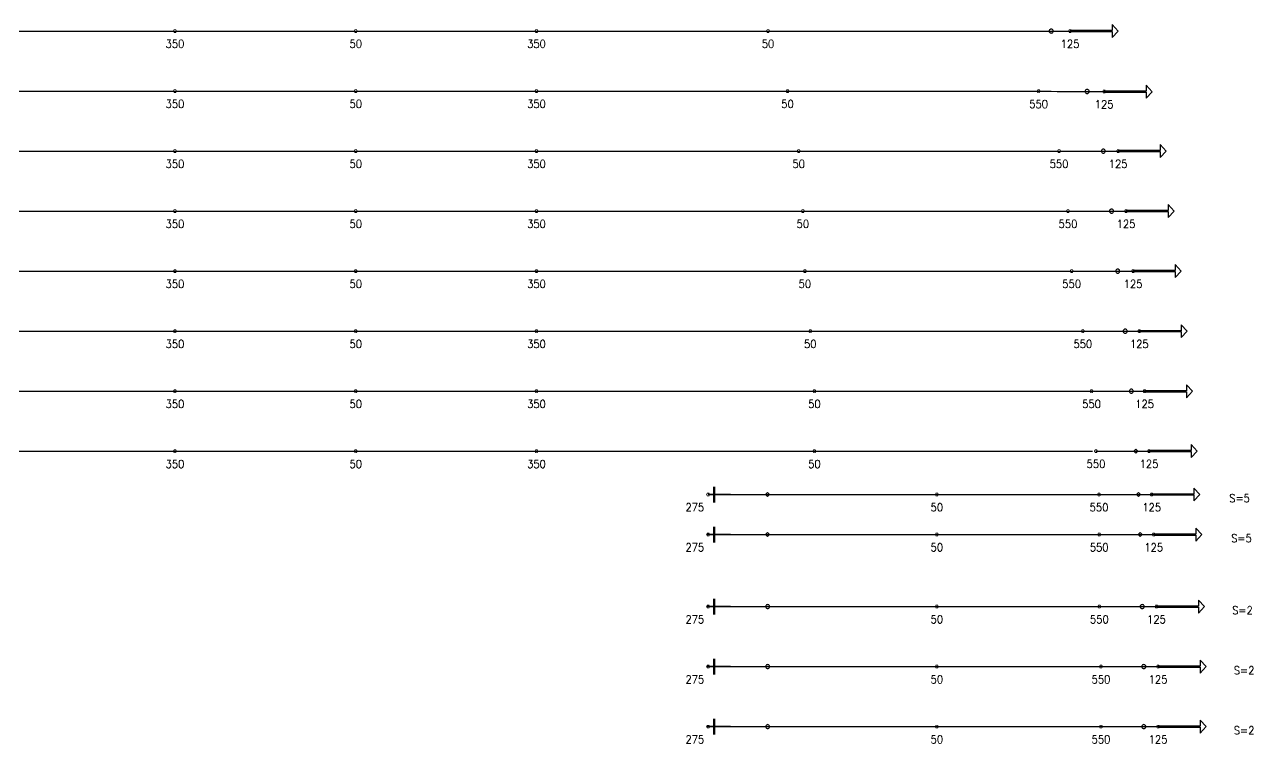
# Model space of a CAD drawing. Header units: millimetres. Extents: x -24156 to 1128921, y -12387 to 212709.
# Drawn here: x 560018 to 590727, y 57698 to 75662 of the extents above; entities that cross this region are included whole.
import ezdxf

# ---------------------------------------------------------------- set-up
doc = ezdxf.new("R2010")
doc.units = ezdxf.units.MM
doc.header["$MEASUREMENT"] = 0
doc.layers.add('Current_plane_Tendon', color=7, linetype='Continuous', true_color=0xab0000)
doc.styles.get("Standard").update_dxf_attribs({"font": 'arial.ttf'})

# ---------------------------------------------------------------- blocks, each defined once
blk = doc.blocks.new('fdsfsdfdsf')
at = {"layer": 'Current_plane_Tendon', "color": 14, "linetype": 'Continuous', "true_color": 0xab0000}
for points, elevation in [([(469152, 334292), (470202, 334292), (470202, 334142), (470352, 334304), (470202, 334466), (470202, 334316), (469152, 334316)], 64), ([(468730, 334304), (468728, 334319), (468721, 334333), (468710, 334344), (468696, 334351), (468680, 334354), (468665, 334351), (468651, 334344), (468640, 334333), (468633, 334319), (468630, 334304), (468633, 334288), (468640, 334274), (468651, 334263), (468665, 334256), (468680, 334254), (468696, 334256), (468710, 334263), (468721, 334274), (468728, 334288), (468730, 334304)], 189), ([(470004, 332780), (471054, 332775), (471053, 332625), (471204, 332787), (471055, 332949), (471054, 332799), (470004, 332804)], 61), ([(469627, 332794), (469625, 332809), (469618, 332823), (469607, 332834), (469593, 332841), (469577, 332844), (469562, 332841), (469548, 332834), (469537, 332823), (469530, 332809), (469527, 332794), (469530, 332778), (469537, 332765), (469548, 332753), (469562, 332746), (469577, 332744), (469593, 332746), (469607, 332753), (469618, 332765), (469625, 332778), (469627, 332794)], 186), ([(470034, 331304), (470031, 331319), (470024, 331333), (470013, 331344), (469999, 331351), (469984, 331354), (469968, 331351), (469954, 331344), (469943, 331333), (469936, 331319), (469934, 331304), (469936, 331288), (469943, 331274), (469954, 331263), (469968, 331256), (469984, 331254), (469999, 331256), (470013, 331263), (470024, 331274), (470031, 331288), (470034, 331304)], 184), ([(470353, 331292), (471403, 331292), (471403, 331142), (471553, 331304), (471403, 331466), (471403, 331316), (470353, 331316)], 59), ([(470238, 329804), (470235, 329819), (470228, 329833), (470217, 329844), (470203, 329851), (470188, 329854), (470172, 329851), (470159, 329844), (470147, 329833), (470140, 329819), (470138, 329804), (470140, 329788), (470147, 329774), (470159, 329763), (470172, 329756), (470188, 329754), (470203, 329756), (470217, 329763), (470228, 329774), (470235, 329788), (470238, 329804)], 183), ([(470551, 329792), (471601, 329792), (471601, 329642), (471751, 329804), (471601, 329966), (471601, 329816), (470551, 329816)], 58), ([(470393, 328305), (470390, 328320), (470383, 328334), (470372, 328345), (470358, 328352), (470343, 328355), (470327, 328352), (470313, 328345), (470302, 328334), (470295, 328320), (470293, 328305), (470295, 328289), (470302, 328275), (470313, 328264), (470327, 328257), (470343, 328255), (470358, 328257), (470372, 328264), (470383, 328275), (470390, 328289), (470393, 328305)], 305), ([(470727, 328293), (471777, 328293), (471777, 328143), (471927, 328305), (471777, 328467), (471777, 328317), (470727, 328317)], 180), ([(470578, 326804), (470576, 326819), (470569, 326833), (470558, 326844), (470544, 326851), (470528, 326854), (470513, 326851), (470499, 326844), (470488, 326833), (470481, 326819), (470478, 326804), (470481, 326788), (470488, 326774), (470499, 326763), (470513, 326756), (470528, 326754), (470544, 326756), (470558, 326763), (470569, 326774), (470576, 326788), (470578, 326804)], 183), ([(470881, 326792), (471931, 326792), (471931, 326642), (472081, 326804), (471931, 326966), (471931, 326816), (470881, 326816)], 58), ([(470732, 325304), (470729, 325319), (470722, 325333), (470711, 325344), (470697, 325351), (470682, 325354), (470666, 325351), (470653, 325344), (470641, 325333), (470634, 325319), (470632, 325304), (470634, 325288), (470641, 325274), (470653, 325263), (470666, 325256), (470682, 325254), (470697, 325256), (470711, 325263), (470722, 325274), (470729, 325288), (470732, 325304)], 182), ([(471013, 325292), (472063, 325292), (472063, 325142), (472213, 325304), (472063, 325466), (472063, 325316), (471013, 325316)], 57), ([(470843, 323806), (470793, 323856), (470743, 323806), (470793, 323756), (470843, 323806)], 305), ([(471124, 323794), (472174, 323794), (472174, 323644), (472324, 323806), (472174, 323968), (472174, 323818), (471124, 323818)], 180), ([(461644, 322722), (461594, 322772), (461544, 322722), (461594, 322672), (461644, 322722)], 180), ([(470912, 322722), (470862, 322772), (470812, 322722), (470862, 322672), (470912, 322722)], 185), ([(471190, 322710), (472240, 322710), (472240, 322560), (472390, 322722), (472240, 322884), (472240, 322734), (471190, 322734)], 60), ([(471242, 321710), (472292, 321710), (472292, 321560), (472442, 321722), (472292, 321884), (472292, 321734), (471242, 321734)], 60), ([(461644, 321722), (461594, 321772), (461544, 321722), (461594, 321672), (461644, 321722)], 180), ([(470951, 321722), (470901, 321772), (470851, 321722), (470901, 321672), (470951, 321722)], 185), ([(471311, 319910), (472361, 319910), (472361, 319760), (472511, 319922), (472361, 320084), (472361, 319934), (471311, 319934)], 55), ([(461644, 319922), (461642, 319937), (461635, 319951), (461623, 319962), (461610, 319969), (461594, 319972), (461579, 319969), (461565, 319962), (461554, 319951), (461547, 319937), (461544, 319922), (461547, 319906), (461554, 319892), (461565, 319881), (461579, 319874), (461594, 319872), (461610, 319874), (461623, 319881), (461635, 319892), (461642, 319906), (461644, 319922)], 180), ([(471004, 319922), (471001, 319937), (470994, 319951), (470983, 319962), (470969, 319969), (470954, 319972), (470938, 319969), (470924, 319962), (470913, 319951), (470906, 319937), (470904, 319922), (470906, 319906), (470913, 319893), (470924, 319881), (470938, 319874), (470954, 319872), (470969, 319874), (470983, 319881), (470994, 319893), (471001, 319906), (471004, 319922)], 180), ([(461644, 318422), (461642, 318437), (461635, 318451), (461623, 318462), (461610, 318469), (461594, 318472), (461579, 318469), (461565, 318462), (461554, 318451), (461547, 318437), (461544, 318422), (461547, 318406), (461554, 318392), (461565, 318381), (461579, 318374), (461594, 318372), (461610, 318374), (461623, 318381), (461635, 318392), (461642, 318406), (461644, 318422)], 180), ([(471044, 318422), (471041, 318437), (471034, 318451), (471023, 318462), (471009, 318469), (470994, 318472), (470978, 318469), (470964, 318462), (470953, 318451), (470946, 318437), (470944, 318422), (470946, 318406), (470953, 318392), (470964, 318381), (470978, 318374), (470994, 318372), (471009, 318374), (471023, 318381), (471034, 318392), (471041, 318406), (471044, 318422)], 180), ([(471351, 318410), (472401, 318410), (472401, 318260), (472551, 318422), (472401, 318584), (472401, 318434), (471351, 318434)], 55), ([(461644, 316922), (461642, 316937), (461635, 316951), (461623, 316962), (461610, 316969), (461594, 316972), (461579, 316969), (461565, 316962), (461554, 316951), (461547, 316937), (461544, 316922), (461547, 316906), (461554, 316892), (461565, 316881), (461579, 316874), (461594, 316872), (461610, 316874), (461623, 316881), (461635, 316892), (461642, 316906), (461644, 316922)], 180), ([(471044, 316922), (471041, 316937), (471034, 316951), (471023, 316962), (471009, 316969), (470994, 316972), (470978, 316969), (470964, 316962), (470953, 316951), (470946, 316937), (470944, 316922), (470946, 316906), (470953, 316892), (470964, 316881), (470978, 316874), (470994, 316872), (471009, 316874), (471023, 316881), (471034, 316892), (471041, 316906), (471044, 316922)], 180), ([(471351, 316910), (472401, 316910), (472401, 316760), (472551, 316922), (472401, 317084), (472401, 316934), (471351, 316934)], 55)]:
    blk.add_lwpolyline(points, close=True, dxfattribs=dict(at, elevation=elevation))
for points, elevation in [([(446822, 334304, 20, 20, 0), (446802, 334338, 20, 20, 0), (446762, 334338, 20, 20, 0), (446742, 334304, 20, 20, 0), (446762, 334269, 20, 20, 0), (446802, 334269, 20, 20, 0)], 130), ([(451340, 334304, 20, 20, 0), (451320, 334338, 20, 20, 0), (451280, 334338, 20, 20, 0), (451260, 334304, 20, 20, 0), (451280, 334269, 20, 20, 0), (451320, 334269, 20, 20, 0)], -20), ([(455857, 334304, 20, 20, 0), (455837, 334338, 20, 20, 0), (455797, 334338, 20, 20, 0), (455777, 334304, 20, 20, 0), (455797, 334269, 20, 20, 0), (455837, 334269, 20, 20, 0)], 130), ([(461643, 334304, 20, 20, 0), (461623, 334338, 20, 20, 0), (461583, 334338, 20, 20, 0), (461563, 334304, 20, 20, 0), (461583, 334269, 20, 20, 0), (461623, 334269, 20, 20, 0)], -20), ([(469192, 334304, 20, 20, 0), (469172, 334338, 20, 20, 0), (469132, 334338, 20, 20, 0), (469112, 334304, 20, 20, 0), (469132, 334269, 20, 20, 0), (469172, 334269, 20, 20, 0)], 64), ([(446822, 332804, 20, 20, 0), (446802, 332838, 20, 20, 0), (446762, 332838, 20, 20, 0), (446742, 332804, 20, 20, 0), (446762, 332769, 20, 20, 0), (446802, 332769, 20, 20, 0)], 130), ([(451340, 332804, 20, 20, 0), (451320, 332838, 20, 20, 0), (451280, 332838, 20, 20, 0), (451260, 332804, 20, 20, 0), (451280, 332769, 20, 20, 0), (451320, 332769, 20, 20, 0)], -20), ([(455857, 332804, 20, 20, 0), (455837, 332838, 20, 20, 0), (455797, 332838, 20, 20, 0), (455777, 332804, 20, 20, 0), (455797, 332769, 20, 20, 0), (455837, 332769, 20, 20, 0)], 130), ([(462131, 332802, 20, 20, 0), (462111, 332836, 20, 20, 0), (462071, 332836, 20, 20, 0), (462051, 332802, 20, 20, 0), (462071, 332767, 20, 20, 0), (462111, 332767, 20, 20, 0)], -20), ([(468405, 332799, 20, 20, 0), (468385, 332834, 20, 20, 0), (468345, 332834, 20, 20, 0), (468325, 332799, 20, 20, 0), (468345, 332765, 20, 20, 0), (468385, 332765, 20, 20, 0)], 130), ([(470044, 332792, 20, 20, 0), (470024, 332827, 20, 20, 0), (469984, 332827, 20, 20, 0), (469964, 332792, 20, 20, 0), (469984, 332757, 20, 20, 0), (470024, 332757, 20, 20, 0)], 61), ([(446822, 331304, 20, 20, 0), (446802, 331338, 20, 20, 0), (446762, 331338, 20, 20, 0), (446742, 331304, 20, 20, 0), (446762, 331269, 20, 20, 0), (446802, 331269, 20, 20, 0)], 130), ([(451340, 331304, 20, 20, 0), (451320, 331338, 20, 20, 0), (451280, 331338, 20, 20, 0), (451260, 331304, 20, 20, 0), (451280, 331269, 20, 20, 0), (451320, 331269, 20, 20, 0)], -20), ([(455857, 331304, 20, 20, 0), (455837, 331338, 20, 20, 0), (455797, 331338, 20, 20, 0), (455777, 331304, 20, 20, 0), (455797, 331269, 20, 20, 0), (455837, 331269, 20, 20, 0)], 130), ([(462409, 331304, 20, 20, 0), (462389, 331338, 20, 20, 0), (462349, 331338, 20, 20, 0), (462329, 331304, 20, 20, 0), (462349, 331269, 20, 20, 0), (462389, 331269, 20, 20, 0)], -20), ([(468916, 331304, 20, 20, 0), (468896, 331338, 20, 20, 0), (468856, 331338, 20, 20, 0), (468836, 331304, 20, 20, 0), (468856, 331269, 20, 20, 0), (468896, 331269, 20, 20, 0)], 134), ([(470393, 331304, 20, 20, 0), (470373, 331338, 20, 20, 0), (470333, 331338, 20, 20, 0), (470313, 331304, 20, 20, 0), (470333, 331269, 20, 20, 0), (470373, 331269, 20, 20, 0)], 59), ([(446822, 329804, 20, 20, 0), (446802, 329838, 20, 20, 0), (446762, 329838, 20, 20, 0), (446742, 329804, 20, 20, 0), (446762, 329769, 20, 20, 0), (446802, 329769, 20, 20, 0)], 130), ([(451340, 329804, 20, 20, 0), (451320, 329838, 20, 20, 0), (451280, 329838, 20, 20, 0), (451260, 329804, 20, 20, 0), (451280, 329769, 20, 20, 0), (451320, 329769, 20, 20, 0)], -20), ([(455857, 329804, 20, 20, 0), (455837, 329838, 20, 20, 0), (455797, 329838, 20, 20, 0), (455777, 329804, 20, 20, 0), (455797, 329769, 20, 20, 0), (455837, 329769, 20, 20, 0)], 130), ([(462514, 329804, 20, 20, 0), (462494, 329838, 20, 20, 0), (462454, 329838, 20, 20, 0), (462434, 329804, 20, 20, 0), (462454, 329769, 20, 20, 0), (462494, 329769, 20, 20, 0)], -20), ([(469139, 329804, 20, 20, 0), (469119, 329838, 20, 20, 0), (469079, 329838, 20, 20, 0), (469059, 329804, 20, 20, 0), (469079, 329769, 20, 20, 0), (469119, 329769, 20, 20, 0)], 133), ([(470591, 329804, 20, 20, 0), (470571, 329838, 20, 20, 0), (470531, 329838, 20, 20, 0), (470511, 329804, 20, 20, 0), (470531, 329769, 20, 20, 0), (470571, 329769, 20, 20, 0)], 58), ([(446822, 328304, 20, 20, 0), (446802, 328338, 20, 20, 0), (446762, 328338, 20, 20, 0), (446742, 328304, 20, 20, 0), (446762, 328269, 20, 20, 0), (446802, 328269, 20, 20, 0)], 130), ([(451340, 328304, 20, 20, 0), (451320, 328338, 20, 20, 0), (451280, 328338, 20, 20, 0), (451260, 328304, 20, 20, 0), (451280, 328269, 20, 20, 0), (451320, 328269, 20, 20, 0)], -20), ([(455857, 328304, 20, 20, 0), (455837, 328338, 20, 20, 0), (455797, 328338, 20, 20, 0), (455777, 328304, 20, 20, 0), (455797, 328269, 20, 20, 0), (455837, 328269, 20, 20, 0)], 130), ([(462565, 328304, 20, 20, 0), (462545, 328338, 20, 20, 0), (462505, 328338, 20, 20, 0), (462485, 328304, 20, 20, 0), (462505, 328269, 20, 20, 0), (462545, 328269, 20, 20, 0)], -20), ([(469231, 328305, 20, 20, 0), (469211, 328339, 20, 20, 0), (469171, 328339, 20, 20, 0), (469151, 328305, 20, 20, 0), (469171, 328270, 20, 20, 0), (469211, 328270, 20, 20, 0)], 255), ([(470767, 328305, 20, 20, 0), (470747, 328339, 20, 20, 0), (470707, 328339, 20, 20, 0), (470687, 328305, 20, 20, 0), (470707, 328270, 20, 20, 0), (470747, 328270, 20, 20, 0)], 180), ([(446822, 326804, 20, 20, 0), (446802, 326838, 20, 20, 0), (446762, 326838, 20, 20, 0), (446742, 326804, 20, 20, 0), (446762, 326769, 20, 20, 0), (446802, 326769, 20, 20, 0)], 130), ([(451340, 326804, 20, 20, 0), (451320, 326838, 20, 20, 0), (451280, 326838, 20, 20, 0), (451260, 326804, 20, 20, 0), (451280, 326769, 20, 20, 0), (451320, 326769, 20, 20, 0)], -20), ([(455857, 326804, 20, 20, 0), (455837, 326838, 20, 20, 0), (455797, 326838, 20, 20, 0), (455777, 326804, 20, 20, 0), (455797, 326769, 20, 20, 0), (455837, 326769, 20, 20, 0)], 130), ([(462700, 326804, 20, 20, 0), (462680, 326838, 20, 20, 0), (462640, 326838, 20, 20, 0), (462620, 326804, 20, 20, 0), (462640, 326769, 20, 20, 0), (462680, 326769, 20, 20, 0)], -20), ([(469511, 326804, 20, 20, 0), (469491, 326838, 20, 20, 0), (469451, 326838, 20, 20, 0), (469431, 326804, 20, 20, 0), (469451, 326769, 20, 20, 0), (469491, 326769, 20, 20, 0)], 133), ([(470921, 326804, 20, 20, 0), (470901, 326838, 20, 20, 0), (470861, 326838, 20, 20, 0), (470841, 326804, 20, 20, 0), (470861, 326769, 20, 20, 0), (470901, 326769, 20, 20, 0)], 58), ([(446822, 325304, 20, 20, 0), (446802, 325338, 20, 20, 0), (446762, 325338, 20, 20, 0), (446742, 325304, 20, 20, 0), (446762, 325269, 20, 20, 0), (446802, 325269, 20, 20, 0)], 130), ([(451340, 325304, 20, 20, 0), (451320, 325338, 20, 20, 0), (451280, 325338, 20, 20, 0), (451260, 325304, 20, 20, 0), (451280, 325269, 20, 20, 0), (451320, 325269, 20, 20, 0)], -20), ([(455857, 325304, 20, 20, 0), (455837, 325338, 20, 20, 0), (455797, 325338, 20, 20, 0), (455777, 325304, 20, 20, 0), (455797, 325269, 20, 20, 0), (455837, 325269, 20, 20, 0)], 130), ([(462802, 325304, 20, 20, 0), (462782, 325338, 20, 20, 0), (462742, 325338, 20, 20, 0), (462722, 325304, 20, 20, 0), (462742, 325269, 20, 20, 0), (462782, 325269, 20, 20, 0)], -20), ([(469728, 325304, 20, 20, 0), (469708, 325338, 20, 20, 0), (469668, 325338, 20, 20, 0), (469648, 325304, 20, 20, 0), (469668, 325269, 20, 20, 0), (469708, 325269, 20, 20, 0)], 132), ([(471053, 325304, 20, 20, 0), (471033, 325338, 20, 20, 0), (470993, 325338, 20, 20, 0), (470973, 325304, 20, 20, 0), (470993, 325269, 20, 20, 0), (471033, 325269, 20, 20, 0)], 57), ([(446822, 323804, 20, 20, 0), (446802, 323838, 20, 20, 0), (446762, 323838, 20, 20, 0), (446742, 323804, 20, 20, 0), (446762, 323769, 20, 20, 0), (446802, 323769, 20, 20, 0)], 130), ([(451340, 323804, 20, 20, 0), (451320, 323838, 20, 20, 0), (451280, 323838, 20, 20, 0), (451260, 323804, 20, 20, 0), (451280, 323769, 20, 20, 0), (451320, 323769, 20, 20, 0)], -170), ([(455857, 323804, 20, 20, 0), (455837, 323838, 20, 20, 0), (455797, 323838, 20, 20, 0), (455777, 323804, 20, 20, 0), (455797, 323769, 20, 20, 0), (455837, 323769, 20, 20, 0)], 130), ([(462802, 323804, 20, 20, 0), (462782, 323838, 20, 20, 0), (462742, 323838, 20, 20, 0), (462722, 323804, 20, 20, 0), (462742, 323769, 20, 20, 0), (462782, 323769, 20, 20, 0)], -20), ([(469839, 323806, 20, 20, 0), (469819, 323840, 20, 20, 0), (469779, 323840, 20, 20, 0), (469759, 323806, 20, 20, 0), (469779, 323771, 20, 20, 0), (469819, 323771, 20, 20, 0)], 255), ([(471164, 323806, 20, 20, 0), (471144, 323840, 20, 20, 0), (471104, 323840, 20, 20, 0), (471084, 323806, 20, 20, 0), (471104, 323771, 20, 20, 0), (471144, 323771, 20, 20, 0)], 180), ([(460147, 322722, 20, 20, 0), (460127, 322756, 20, 20, 0), (460087, 322756, 20, 20, 0), (460067, 322722, 20, 20, 0), (460087, 322687, 20, 20, 0), (460127, 322687, 20, 20, 0)], 55), ([(465862, 322722, 20, 20, 0), (465842, 322756, 20, 20, 0), (465802, 322756, 20, 20, 0), (465782, 322722, 20, 20, 0), (465802, 322687, 20, 20, 0), (465842, 322687, 20, 20, 0)], -170), ([(469915, 322722, 20, 20, 0), (469895, 322756, 20, 20, 0), (469855, 322756, 20, 20, 0), (469835, 322722, 20, 20, 0), (469855, 322687, 20, 20, 0), (469895, 322687, 20, 20, 0)], 135), ([(471230, 322722, 20, 20, 0), (471210, 322756, 20, 20, 0), (471170, 322756, 20, 20, 0), (471150, 322722, 20, 20, 0), (471170, 322687, 20, 20, 0), (471210, 322687, 20, 20, 0)], 60), ([(460147, 321722, 20, 20, 0), (460127, 321756, 20, 20, 0), (460087, 321756, 20, 20, 0), (460067, 321722, 20, 20, 0), (460087, 321687, 20, 20, 0), (460127, 321687, 20, 20, 0)], 55), ([(465862, 321722, 20, 20, 0), (465842, 321756, 20, 20, 0), (465802, 321756, 20, 20, 0), (465782, 321722, 20, 20, 0), (465802, 321687, 20, 20, 0), (465842, 321687, 20, 20, 0)], -20), ([(469919, 321722, 20, 20, 0), (469899, 321756, 20, 20, 0), (469859, 321756, 20, 20, 0), (469839, 321722, 20, 20, 0), (469859, 321687, 20, 20, 0), (469899, 321687, 20, 20, 0)], 135), ([(471282, 321722, 20, 20, 0), (471262, 321756, 20, 20, 0), (471222, 321756, 20, 20, 0), (471202, 321722, 20, 20, 0), (471222, 321687, 20, 20, 0), (471262, 321687, 20, 20, 0)], 60), ([(460147, 319922, 20, 20, 0), (460127, 319956, 20, 20, 0), (460087, 319956, 20, 20, 0), (460067, 319922, 20, 20, 0), (460087, 319887, 20, 20, 0), (460127, 319887, 20, 20, 0)], 55), ([(465862, 319922, 20, 20, 0), (465842, 319956, 20, 20, 0), (465802, 319956, 20, 20, 0), (465782, 319922, 20, 20, 0), (465802, 319887, 20, 20, 0), (465842, 319887, 20, 20, 0)], -20), ([(469923, 319922, 20, 20, 0), (469903, 319957, 20, 20, 0), (469863, 319957, 20, 20, 0), (469843, 319922, 20, 20, 0), (469863, 319887, 20, 20, 0), (469903, 319887, 20, 20, 0)], 130), ([(471351, 319922, 20, 20, 0), (471331, 319957, 20, 20, 0), (471291, 319957, 20, 20, 0), (471271, 319922, 20, 20, 0), (471291, 319887, 20, 20, 0), (471331, 319887, 20, 20, 0)], 55), ([(460147, 318422, 20, 20, 0), (460127, 318456, 20, 20, 0), (460087, 318456, 20, 20, 0), (460067, 318422, 20, 20, 0), (460087, 318387, 20, 20, 0), (460127, 318387, 20, 20, 0)], 55), ([(465862, 318422, 20, 20, 0), (465842, 318456, 20, 20, 0), (465802, 318456, 20, 20, 0), (465782, 318422, 20, 20, 0), (465802, 318387, 20, 20, 0), (465842, 318387, 20, 20, 0)], -20), ([(469963, 318422, 20, 20, 0), (469943, 318456, 20, 20, 0), (469903, 318456, 20, 20, 0), (469883, 318422, 20, 20, 0), (469903, 318387, 20, 20, 0), (469943, 318387, 20, 20, 0)], 130), ([(471391, 318422, 20, 20, 0), (471371, 318456, 20, 20, 0), (471331, 318456, 20, 20, 0), (471311, 318422, 20, 20, 0), (471331, 318387, 20, 20, 0), (471371, 318387, 20, 20, 0)], 55), ([(460147, 316922, 20, 20, 0), (460127, 316956, 20, 20, 0), (460087, 316956, 20, 20, 0), (460067, 316922, 20, 20, 0), (460087, 316887, 20, 20, 0), (460127, 316887, 20, 20, 0)], 55), ([(465862, 316922, 20, 20, 0), (465842, 316956, 20, 20, 0), (465802, 316956, 20, 20, 0), (465782, 316922, 20, 20, 0), (465802, 316887, 20, 20, 0), (465842, 316887, 20, 20, 0)], -20), ([(469963, 316922, 20, 20, 0), (469943, 316956, 20, 20, 0), (469903, 316956, 20, 20, 0), (469883, 316922, 20, 20, 0), (469903, 316887, 20, 20, 0), (469943, 316887, 20, 20, 0)], 130), ([(471391, 316922, 20, 20, 0), (471371, 316956, 20, 20, 0), (471331, 316956, 20, 20, 0), (471311, 316922, 20, 20, 0), (471331, 316887, 20, 20, 0), (471371, 316887, 20, 20, 0)], 55)]:
    blk.add_lwpolyline(points, format="xyseb", close=True, dxfattribs=dict(at, elevation=elevation))
at = {"layer": 'Current_plane_Tendon', "color": 14, "linetype": 'Continuous', "true_color": 0xab0000, "elevation": 180}
for points in [[(460257, 322922, 60, 60, 0), (460257, 322522, 60, 60, 0)], [(460257, 321922, 60, 60, 0), (460257, 321522, 60, 60, 0)], [(460257, 320122, 60, 60, 0), (460257, 319722, 60, 60, 0)], [(460257, 318622, 60, 60, 0), (460257, 318222, 60, 60, 0)], [(460257, 317122, 60, 60, 0), (460257, 316722, 60, 60, 0)]]:
    blk.add_lwpolyline(points, format="xyseb", dxfattribs=at)
at = {"layer": 'Current_plane_Tendon', "color": 14, "linetype": 'Continuous', "true_color": 0xab0000}
for points in [[(437747, 334304, 130), (438312, 334304, 125), (438876, 334304, 111), (439441, 334304, 88), (440006, 334304, 55), (440570, 334304, 22), (441135, 334304, -1), (441700, 334304, -15), (442264, 334304, -20), (442829, 334304, -15), (443394, 334304, -1), (443959, 334304, 22), (444523, 334304, 55), (445088, 334304, 88), (445653, 334304, 111), (446217, 334304, 125), (446782, 334304, 130)], [(446782, 334304, 130), (447347, 334304, 125), (447911, 334304, 111), (448476, 334304, 88), (449041, 334304, 55), (449605, 334304, 22), (450170, 334304, -1), (450735, 334304, -15), (451300, 334304, -20), (451864, 334304, -15), (452429, 334304, -1), (452994, 334304, 22), (453558, 334304, 55), (454123, 334304, 88), (454688, 334304, 111), (455252, 334304, 125), (455817, 334304, 130)], [(455817, 334304, 130), (456540, 334304, 125), (457264, 334304, 111), (457987, 334304, 88), (458710, 334304, 55), (459433, 334304, 22), (460157, 334304, -1), (460880, 334304, -15), (461603, 334304, -20), (462327, 334304, -15), (463050, 334304, -1), (463773, 334304, 22), (464496, 334304, 55), (465220, 334304, 88), (465943, 334304, 111), (466666, 334304, 125), (467389, 334304, 130)], [(467389, 334304, 130), (467561, 334304, 129), (467732, 334304, 128), (467903, 334304, 124), (468075, 334304, 120), (468246, 334304, 115), (468418, 334304, 108), (468589, 334304, 100), (468760, 334304, 90), (468932, 334304, 80), (469103, 334304, 68), (469274, 334304, 55)], [(437747, 332804, 130), (438312, 332804, 125), (438876, 332804, 111), (439441, 332804, 88), (440006, 332804, 55), (440570, 332804, 22), (441135, 332804, -1), (441700, 332804, -15), (442264, 332804, -20), (442829, 332804, -15), (443394, 332804, -1), (443959, 332804, 22), (444523, 332804, 55), (445088, 332804, 88), (445653, 332804, 111), (446217, 332804, 125), (446782, 332804, 130)], [(446782, 332804, 130), (447347, 332804, 125), (447911, 332804, 111), (448476, 332804, 88), (449041, 332804, 55), (449605, 332804, 22), (450170, 332804, -1), (450735, 332804, -15), (451300, 332804, -20), (451864, 332804, -15), (452429, 332804, -1), (452994, 332804, 22), (453558, 332804, 55), (454123, 332804, 88), (454688, 332804, 111), (455252, 332804, 125), (455817, 332804, 130)], [(455817, 332804, 130), (456601, 332803, 125), (457386, 332803, 111), (458170, 332803, 88), (458954, 332803, 55), (459738, 332802, 22), (460523, 332802, -1), (461307, 332802, -15), (462091, 332802, -20), (462875, 332801, -15), (463660, 332801, -1), (464444, 332801, 22), (465228, 332800, 55), (466012, 332800, 88), (466797, 332800, 111), (467581, 332800, 125), (468365, 332799, 130)], [(468365, 332799, 130), (468520, 332799, 129), (468676, 332798, 128), (468831, 332797, 124), (468986, 332797, 120), (469141, 332796, 115), (469297, 332795, 108), (469452, 332795, 100), (469607, 332794, 90), (469762, 332793, 80), (469918, 332792, 68), (470073, 332792, 55)], [(437747, 331304, 130), (438312, 331304, 125), (438876, 331304, 111), (439441, 331304, 88), (440006, 331304, 55), (440570, 331304, 22), (441135, 331304, -1), (441700, 331304, -15), (442264, 331304, -20), (442829, 331304, -15), (443394, 331304, -1), (443959, 331304, 22), (444523, 331304, 55), (445088, 331304, 88), (445653, 331304, 111), (446217, 331304, 125), (446782, 331304, 130)], [(446782, 331304, 130), (447347, 331304, 125), (447911, 331304, 111), (448476, 331304, 88), (449041, 331304, 55), (449605, 331304, 22), (450170, 331304, -1), (450735, 331304, -15), (451300, 331304, -20), (451864, 331304, -15), (452429, 331304, -1), (452994, 331304, 22), (453558, 331304, 55), (454123, 331304, 88), (454688, 331304, 111), (455252, 331304, 125), (455817, 331304, 130)], [(455817, 331304, 130), (456636, 331304, 125), (457455, 331304, 111), (458274, 331304, 88), (459093, 331304, 55), (459912, 331304, 22), (460731, 331304, -1), (461550, 331304, -15), (462369, 331304, -20), (463188, 331304, -15), (464008, 331304, -1), (464827, 331304, 22), (465646, 331304, 55), (466465, 331304, 88), (467284, 331304, 111), (468103, 331304, 125), (468922, 331304, 130)], [(468876, 331304, 134), (469010, 331304, 134), (469144, 331304, 132), (469279, 331304, 129), (469413, 331304, 125), (469547, 331304, 119), (469682, 331304, 112), (469816, 331304, 104), (469950, 331304, 95), (470085, 331304, 84), (470219, 331304, 72), (470353, 331304, 59)], [(437747, 329804, 130), (438312, 329804, 125), (438876, 329804, 111), (439441, 329804, 88), (440006, 329804, 55), (440570, 329804, 22), (441135, 329804, -1), (441700, 329804, -15), (442264, 329804, -20), (442829, 329804, -15), (443394, 329804, -1), (443959, 329804, 22), (444523, 329804, 55), (445088, 329804, 88), (445653, 329804, 111), (446217, 329804, 125), (446782, 329804, 130)], [(446782, 329804, 130), (447347, 329804, 125), (447911, 329804, 111), (448476, 329804, 88), (449041, 329804, 55), (449605, 329804, 22), (450170, 329804, -1), (450735, 329804, -15), (451300, 329804, -20), (451864, 329804, -15), (452429, 329804, -1), (452994, 329804, 22), (453558, 329804, 55), (454123, 329804, 88), (454688, 329804, 111), (455252, 329804, 125), (455817, 329804, 130)], [(455817, 329804, 130), (456649, 329804, 125), (457481, 329804, 111), (458314, 329804, 88), (459146, 329804, 55), (459978, 329804, 22), (460810, 329804, -1), (461642, 329804, -15), (462474, 329804, -20), (463307, 329804, -15), (464139, 329804, -1), (464971, 329804, 22), (465803, 329804, 55), (466635, 329804, 88), (467467, 329804, 111), (468300, 329804, 125), (469132, 329804, 130)], [(469099, 329804, 133), (469231, 329804, 133), (469363, 329804, 131), (469495, 329804, 128), (469627, 329804, 123), (469759, 329804, 118), (469891, 329804, 111), (470023, 329804, 103), (470155, 329804, 94), (470287, 329804, 83), (470419, 329804, 71), (470551, 329804, 58)], [(437747, 328304, 130), (438312, 328304, 125), (438876, 328304, 111), (439441, 328304, 88), (440006, 328304, 55), (440570, 328304, 22), (441135, 328304, -1), (441700, 328304, -15), (442264, 328304, -20), (442829, 328304, -15), (443394, 328304, -1), (443959, 328304, 22), (444523, 328304, 55), (445088, 328304, 88), (445653, 328304, 111), (446217, 328304, 125), (446782, 328304, 130)], [(446782, 328304, 130), (447347, 328304, 125), (447911, 328304, 111), (448476, 328304, 88), (449041, 328304, 55), (449605, 328304, 22), (450170, 328304, -1), (450735, 328304, -15), (451300, 328304, -20), (451864, 328304, -15), (452429, 328304, -1), (452994, 328304, 22), (453558, 328304, 55), (454123, 328304, 88), (454688, 328304, 111), (455252, 328304, 125), (455817, 328304, 130)], [(455817, 328304, 130), (456656, 328304, 125), (457494, 328304, 111), (458332, 328304, 88), (459171, 328304, 55), (460009, 328304, 22), (460848, 328304, -1), (461686, 328304, -15), (462525, 328304, -20), (463363, 328304, -15), (464202, 328304, -1), (465040, 328304, 22), (465879, 328304, 55), (466717, 328304, 88), (467555, 328304, 111), (468394, 328304, 125), (469232, 328304, 130)], [(469191, 328305, 255), (469330, 328305, 254), (469470, 328305, 253), (469610, 328305, 249), (469749, 328305, 245), (469889, 328305, 240), (470029, 328305, 233), (470168, 328305, 225), (470308, 328305, 215), (470447, 328305, 205), (470587, 328305, 193), (470727, 328305, 180)], [(437747, 326804, 130), (438312, 326804, 125), (438876, 326804, 111), (439441, 326804, 88), (440006, 326804, 55), (440570, 326804, 22), (441135, 326804, -1), (441700, 326804, -15), (442264, 326804, -20), (442829, 326804, -15), (443394, 326804, -1), (443959, 326804, 22), (444523, 326804, 55), (445088, 326804, 88), (445653, 326804, 111), (446217, 326804, 125), (446782, 326804, 130)], [(446782, 326804, 130), (447347, 326804, 125), (447911, 326804, 111), (448476, 326804, 88), (449041, 326804, 55), (449605, 326804, 22), (450170, 326804, -1), (450735, 326804, -15), (451300, 326804, -20), (451864, 326804, -15), (452429, 326804, -1), (452994, 326804, 22), (453558, 326804, 55), (454123, 326804, 88), (454688, 326804, 111), (455252, 326804, 125), (455817, 326804, 130)], [(455817, 326804, 130), (456673, 326804, 125), (457528, 326804, 111), (458383, 326804, 88), (459239, 326804, 55), (460094, 326804, 22), (460950, 326804, -1), (461805, 326804, -15), (462660, 326804, -20), (463516, 326804, -15), (464371, 326804, -1), (465227, 326804, 22), (466082, 326804, 55), (466938, 326804, 88), (467793, 326804, 111), (468648, 326804, 125), (469504, 326804, 130)], [(469471, 326804, 133), (469599, 326804, 133), (469727, 326804, 131), (469856, 326804, 128), (469984, 326804, 123), (470112, 326804, 118), (470240, 326804, 111), (470368, 326804, 103), (470496, 326804, 94), (470624, 326804, 83), (470753, 326804, 71), (470881, 326804, 58)], [(437747, 325304, 130), (438312, 325304, 125), (438876, 325304, 111), (439441, 325304, 88), (440006, 325304, 55), (440570, 325304, 22), (441135, 325304, -1), (441700, 325304, -15), (442264, 325304, -20), (442829, 325304, -15), (443394, 325304, -1), (443959, 325304, 22), (444523, 325304, 55), (445088, 325304, 88), (445653, 325304, 111), (446217, 325304, 125), (446782, 325304, 130)], [(446782, 325304, 130), (447347, 325304, 125), (447911, 325304, 111), (448476, 325304, 88), (449041, 325304, 55), (449605, 325304, 22), (450170, 325304, -1), (450735, 325304, -15), (451300, 325304, -20), (451864, 325304, -15), (452429, 325304, -1), (452994, 325304, 22), (453558, 325304, 55), (454123, 325304, 88), (454688, 325304, 111), (455252, 325304, 125), (455817, 325304, 130)], [(455817, 325304, 130), (456685, 325304, 125), (457553, 325304, 111), (458422, 325304, 88), (459290, 325304, 55), (460158, 325304, 22), (461026, 325304, -1), (461894, 325304, -15), (462762, 325304, -20), (463631, 325304, -15), (464499, 325304, -1), (465367, 325304, 22), (466235, 325304, 55), (467103, 325304, 88), (467972, 325304, 111), (468840, 325304, 125), (469708, 325304, 130)], [(469688, 325304, 132), (469809, 325304, 132), (469929, 325304, 130), (470050, 325304, 127), (470170, 325304, 122), (470290, 325304, 117), (470411, 325304, 110), (470531, 325304, 102), (470652, 325304, 92), (470772, 325304, 82), (470893, 325304, 70), (471013, 325304, 57)], [(437747, 323804, 130), (438312, 323804, 121), (438876, 323804, 92), (439441, 323804, 46), (440006, 323804, -20), (440570, 323804, -86), (441135, 323804, -132), (441700, 323804, -161), (442264, 323804, -170), (442829, 323804, -161), (443394, 323804, -132), (443959, 323804, -86), (444523, 323804, -20), (445088, 323804, 46), (445653, 323804, 92), (446217, 323804, 121), (446782, 323804, 130)], [(446782, 323804, 130), (447347, 323804, 121), (447911, 323804, 92), (448476, 323804, 46), (449041, 323804, -20), (449605, 323804, -86), (450170, 323804, -132), (450735, 323804, -161), (451300, 323804, -170), (451864, 323804, -161), (452429, 323804, -132), (452994, 323804, -86), (453558, 323804, -20), (454123, 323804, 46), (454688, 323804, 92), (455252, 323804, 121), (455817, 323804, 130)], [(455817, 323804, 130), (456685, 323804, 125), (457553, 323804, 111), (458422, 323804, 88), (459290, 323804, 55), (460158, 323804, 22), (461026, 323804, -1), (461894, 323804, -15), (462762, 323804, -20), (463631, 323804, -15), (464499, 323804, -1), (465367, 323804, 22), (466235, 323804, 55), (467103, 323804, 88), (467972, 323804, 111), (468840, 323804, 125), (469708, 323804, 130)], [(469799, 323806, 255), (469919, 323806, 254), (470040, 323806, 253), (470160, 323806, 249), (470281, 323806, 245), (470401, 323806, 240), (470522, 323806, 233), (470642, 323806, 225), (470762, 323806, 215), (470883, 323806, 205), (471003, 323806, 193), (471124, 323806, 180)], [(460107, 322722, 180), (460662, 322722, 169), (460107, 322722, 180), (460817, 322722, -55), (461705, 322722, -105), (462593, 322722, -141), (463482, 322722, -163), (464370, 322722, -170), (465259, 322722, -160), (466147, 322722, -132), (467035, 322722, -84), (467924, 322722, -16), (468812, 322722, 70), (469367, 322722, 115), (469923, 322722, 130)], [(469875, 322722, 135), (469995, 322722, 135), (470114, 322722, 133), (470234, 322722, 130), (470353, 322722, 125), (470473, 322722, 120), (470593, 322722, 113), (470712, 322722, 105), (470832, 322722, 96), (470951, 322722, 85), (471071, 322722, 73), (471190, 322722, 60)], [(460107, 321722, 180), (460662, 321722, 176), (460067, 321722, 66)], [(460067, 321722, 37), (460817, 321722, 18), (461705, 321722, 2), (462593, 321722, -10), (463482, 321722, -18), (464370, 321722, -20), (465259, 321722, -15), (466147, 321722, -1), (467035, 321722, 23), (467924, 321722, 57), (468812, 321722, 100), (469367, 321722, 122), (469923, 321722, 130)], [(469879, 321722, 135), (470003, 321722, 134), (470127, 321722, 132), (470251, 321722, 129), (470375, 321722, 125), (470499, 321722, 119), (470622, 321722, 112), (470746, 321722, 104), (470870, 321722, 95), (470994, 321722, 84), (471118, 321722, 73), (471242, 321722, 60)], [(460107, 319922, 180), (460662, 319922, 176), (460067, 319922, 66)], [(460067, 319922, 37), (460817, 319922, 18), (461705, 319922, 2), (462593, 319922, -10), (463482, 319922, -18), (464370, 319922, -20), (465259, 319922, -15), (466147, 319922, -1), (467035, 319922, 23), (467924, 319922, 57), (468812, 319922, 100), (469367, 319922, 122), (469923, 319922, 130)], [(469883, 319922, 130), (470012, 319922, 129), (470142, 319922, 128), (470272, 319922, 124), (470402, 319922, 120), (470532, 319922, 115), (470662, 319922, 108), (470791, 319922, 100), (470921, 319922, 90), (471051, 319922, 80), (471181, 319922, 68), (471311, 319922, 55)], [(460107, 318422, 180), (460662, 318422, 176), (460067, 318422, 66)], [(460067, 318422, 37), (460817, 318422, 18), (461705, 318422, 2), (462593, 318422, -10), (463482, 318422, -18), (464370, 318422, -20), (465259, 318422, -15), (466147, 318422, -1), (467035, 318422, 23), (467924, 318422, 57), (468812, 318422, 100), (469367, 318422, 122), (469923, 318422, 130)], [(469923, 318422, 130), (470052, 318422, 129), (470182, 318422, 128), (470312, 318422, 124), (470442, 318422, 120), (470572, 318422, 115), (470702, 318422, 108), (470831, 318422, 100), (470961, 318422, 90), (471091, 318422, 80), (471221, 318422, 68), (471351, 318422, 55)], [(460107, 316922, 180), (460662, 316922, 176), (460067, 316922, 66)], [(460067, 316922, 37), (460817, 316922, 18), (461705, 316922, 2), (462593, 316922, -10), (463482, 316922, -18), (464370, 316922, -20), (465259, 316922, -15), (466147, 316922, -1), (467035, 316922, 23), (467924, 316922, 57), (468812, 316922, 100), (469367, 316922, 122), (469923, 316922, 130)], [(469923, 316922, 130), (470052, 316922, 129), (470182, 316922, 128), (470312, 316922, 124), (470442, 316922, 120), (470572, 316922, 115), (470702, 316922, 108), (470831, 316922, 100), (470961, 316922, 90), (471091, 316922, 80), (471221, 316922, 68), (471351, 316922, 55)]]:
    blk.add_polyline3d(points, dxfattribs=at)
at = {"layer": 'Current_plane_Tendon', "color": 14, "linetype": 'Continuous', "true_color": 0xab0000, "char_height": 200, "attachment_point": 5}
for s, insert in [('\\FSTANDARD.shx;350', (446782, 333984, 130)), ('\\FSTANDARD.shx;50', (451300, 333984, -20)), ('\\FSTANDARD.shx;350', (455817, 333984, 130)), ('\\FSTANDARD.shx;50', (461603, 333984, -20)), ('\\FSTANDARD.shx;125', (469152, 333984, 64)), ('\\FSTANDARD.shx;350', (446782, 332484, 130)), ('\\FSTANDARD.shx;50', (451300, 332484, -20)), ('\\FSTANDARD.shx;350', (446782, 330984, 130)), ('\\FSTANDARD.shx;50', (451300, 330984, -20)), ('\\FSTANDARD.shx;350', (455817, 330984, 130)), ('\\FSTANDARD.shx;50', (462369, 330984, -20)), ('\\FSTANDARD.shx;550', (468876, 330984, 134)), ('\\FSTANDARD.shx;125', (470353, 330984, 59)), ('\\FSTANDARD.shx;350', (446782, 329484, 130)), ('\\FSTANDARD.shx;50', (451300, 329484, -20)), ('\\FSTANDARD.shx;350', (455817, 329484, 130)), ('\\FSTANDARD.shx;50', (462474, 329484, -20)), ('\\FSTANDARD.shx;550', (469099, 329484, 133)), ('\\FSTANDARD.shx;125', (470551, 329484, 58)), ('\\FSTANDARD.shx;350', (446782, 327984, 130)), ('\\FSTANDARD.shx;50', (451300, 327984, -20)), ('\\FSTANDARD.shx;350', (455817, 327984, 130)), ('\\FSTANDARD.shx;50', (462525, 327984, -20)), ('\\FSTANDARD.shx;550', (469191, 327985, 255)), ('\\FSTANDARD.shx;125', (470727, 327985, 180)), ('\\FSTANDARD.shx;350', (446782, 326484, 130)), ('\\FSTANDARD.shx;50', (451300, 326484, -20)), ('\\FSTANDARD.shx;350', (455817, 326484, 130)), ('\\FSTANDARD.shx;50', (462660, 326484, -20)), ('\\FSTANDARD.shx;550', (469471, 326484, 133)), ('\\FSTANDARD.shx;125', (470881, 326484, 58)), ('\\FSTANDARD.shx;350', (446782, 324984, 130)), ('\\FSTANDARD.shx;50', (451300, 324984, -20)), ('\\FSTANDARD.shx;350', (455817, 324984, 130)), ('\\FSTANDARD.shx;50', (462762, 324984, -20)), ('\\FSTANDARD.shx;550', (469688, 324984, 132)), ('\\FSTANDARD.shx;125', (471013, 324984, 57)), ('\\FSTANDARD.shx;350', (446782, 323484, 130)), ('\\FSTANDARD.shx;50', (451300, 323484, -170)), ('\\FSTANDARD.shx;350', (455817, 323484, 130)), ('\\FSTANDARD.shx;50', (462762, 323484, -20)), ('\\FSTANDARD.shx;550', (469799, 323486, 255)), ('\\FSTANDARD.shx;125', (471124, 323486, 180)), ('\\FSTANDARD.shx;275', (459774, 322402, 180)), ('\\FSTANDARD.shx;50', (465822, 322402, -170)), ('\\FSTANDARD.shx;550', (469875, 322402, 135)), ('\\FSTANDARD.shx;125', (471190, 322402, 60)), ('\\FSTANDARD.shx;\xa0S=5', (473338, 322629, 180)), ('\\FSTANDARD.shx;\xa0S=5', (473386, 321629, 180)), ('\\FSTANDARD.shx;275', (459774, 321402, 180)), ('\\FSTANDARD.shx;50', (465822, 321402, -20)), ('\\FSTANDARD.shx;550', (469879, 321402, 135)), ('\\FSTANDARD.shx;125', (471242, 321402, 60)), ('\\FSTANDARD.shx;275', (459774, 319602, 180)), ('\\FSTANDARD.shx;50', (465822, 319602, -20)), ('\\FSTANDARD.shx;550', (469883, 319602, 130)), ('\\FSTANDARD.shx;125', (471311, 319602, 55)), ('\\FSTANDARD.shx;\xa0S=2', (473411, 319829, 180)), ('\\FSTANDARD.shx;275', (459774, 318102, 180)), ('\\FSTANDARD.shx;50', (465822, 318102, -20)), ('\\FSTANDARD.shx;550', (469923, 318102, 130)), ('\\FSTANDARD.shx;125', (471351, 318102, 55)), ('\\FSTANDARD.shx;\xa0S=2', (473451, 318329, 180)), ('\\FSTANDARD.shx;\xa0S=2', (473451, 316829, 180)), ('\\FSTANDARD.shx;275', (459774, 316602, 180)), ('\\FSTANDARD.shx;50', (465822, 316602, -20)), ('\\FSTANDARD.shx;550', (469923, 316602, 130)), ('\\FSTANDARD.shx;125', (471351, 316602, 55))]:
    blk.add_mtext(s, dxfattribs=dict(at, insert=insert))
for s, insert, rotation in [('\\FSTANDARD.shx;350', (455817, 332484, 130), 359.9801), ('\\FSTANDARD.shx;50', (462091, 332482, -20), 359.9801), ('\\FSTANDARD.shx;550', (468364, 332479, 130), 359.7438), ('\\FSTANDARD.shx;125', (470003, 332472, 61), 359.7438)]:
    blk.add_mtext(s, dxfattribs=dict(at, insert=insert, rotation=rotation))

msp = doc.modelspace()

# ---------------------------------------------------------------- block references
at = {"layer": 'Current_plane_Tendon', "linetype": 'Continuous'}
msp.add_blockref('fdsfsdfdsf', (116993.9, -258803.5, -180), dxfattribs=at)

doc.saveas('drawing.dxf')
